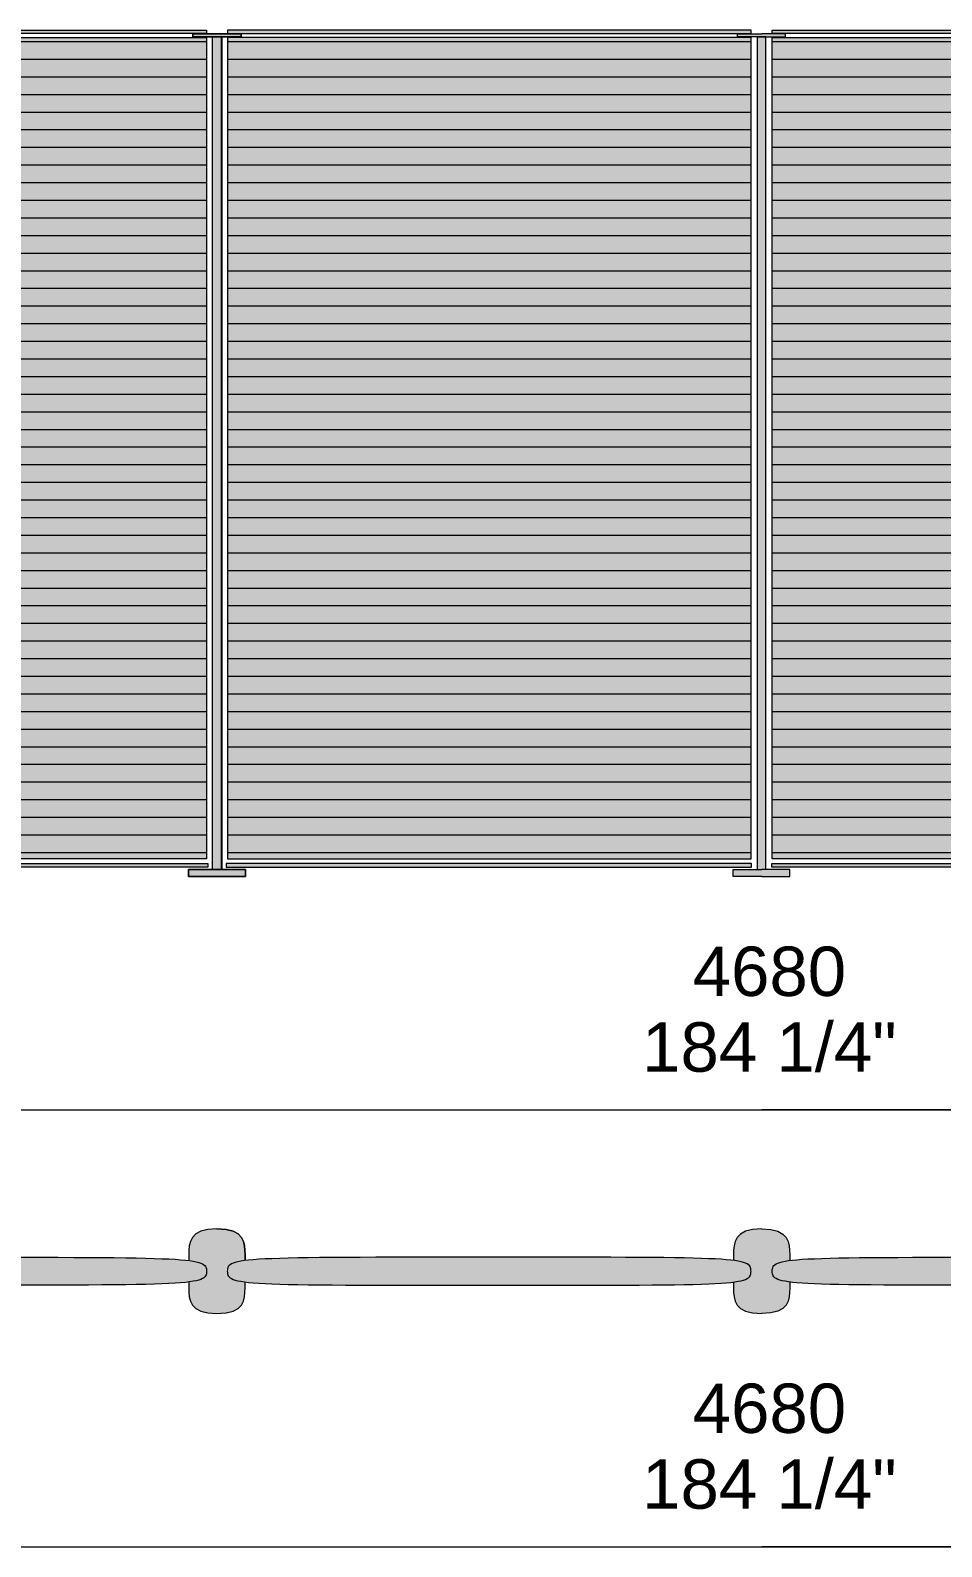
# Model space of a CAD drawing. Header units: millimetres. Extents: x -23380 to 52531, y -5628 to 1041.
# Drawn here: x 41552 to 42844, y -1709 to 441 of the extents above; entities that cross this region are included whole.
import ezdxf

# ---------------------------------------------------------------- set-up
doc = ezdxf.new("R2010")
doc.units = ezdxf.units.MM
for name, color, linetype, lineweight in [('dimensions', 7, 'Continuous', 5), ('drawing', 7, 'Continuous', 5), ('hatch', 9, 'Continuous', 5), ('ropes', 7, 'Continuous', 0)]:
    doc.layers.add(name, color=color, linetype=linetype, lineweight=lineweight)
doc.styles.add('Poliform mm', font='arial.ttf')
doc.styles.add('Poliform pollici', font='arial.ttf')
pattern_1 = [(0, (-7715.524, 0), (0, 25), [])]

msp = doc.modelspace()

# ---------------------------------------------------------------- hatches: boundary and pattern name
at = {"layer": 'hatch'}
for points in [[(41802, 436.6), (41059.8, 436.6), (41059.8, 440.9), (41802, 440.9)], [(41802, -734.1), (41059.8, -734.1), (41059.8, 430.7), (41802, 430.7)], [(41782.7, 431.6), (41782.7, 435.7), (41851.4, 435.7), (41851.4, 431.6)], [(41810.4, 431.6), (41810.8, 431.6), (41810.8, -749.1), (41810.4, -749.1)], [(41823.3, -749.1), (41810.8, -749.1), (41810.8, 431.6), (41823.3, 431.6)], [(41823.3, 431.6), (41823.7, 431.6), (41823.7, -749.1), (41823.3, -749.1)], [(41832.1, 436.6), (41832.1, 440.9), (42574.3, 440.9), (42574.3, 436.6)], [(41832.1, -734.1), (41832.1, 430.7), (42574.3, 430.7), (42574.3, -734.1)], [(42595.2, 431.6), (42589.3, 431.6), (42583.3, 431.6), (42555.2, 431.6), (42555.2, 435.7), (42589.3, 435.7), (42623.3, 435.7), (42623.3, 431.6)], [(42595.2, -749.1), (42589.3, -749.1), (42583.3, -749.1), (42583.3, 431.6), (42589.3, 431.6), (42595.2, 431.6)], [(43346.4, 436.6), (42604.2, 436.6), (42604.2, 440.9), (43346.4, 440.9)], [(43346.4, -734.1), (42604.2, -734.1), (42604.2, 430.7), (43346.4, 430.7)], [(41803.9, -745.8), (41059.1, -745.8), (41059.1, -740.7), (41803.9, -740.7)], [(41776.8, -749.1), (41776.8, -759.1), (41776.6, -759.1), (41776.6, -749.1)], [(41857.3, -759.1), (41776.8, -759.1), (41776.8, -749.1), (41857.3, -749.1)], [(41830.2, -745.8), (41830.2, -740.7), (42575, -740.7), (42575, -745.8)], [(41857.3, -749.1), (41857.5, -749.1), (41857.5, -759.1), (41857.3, -759.1)], [(42589.3, -749.1), (42629.4, -749.1), (42629.4, -759.1), (42589.3, -759.1), (42549.1, -759.1), (42549.1, -749.1)], [(43348.3, -745.8), (42603.5, -745.8), (42603.5, -740.7), (43348.3, -740.7)], [(41802.3, -1318.9), (41802.3, -1318.2), (41802.2, -1317.5), (41802.2, -1316.8), (41802.2, -1316.5), (41802.1, -1316.2), (41802.1, -1315.8), (41802, -1315.5), (41802, -1315.2), (41801.9, -1314.9), (41801.8, -1314.6), (41801.8, -1314.3), (41801.7, -1314), (41801.6, -1313.7), (41801.5, -1313.6), (41801.5, -1313.4), (41801.4, -1313.3), (41801.3, -1313.1), (41801.3, -1313), (41801.2, -1312.8), (41801.1, -1312.7), (41801.1, -1312.6), (41801, -1312.4), (41800.9, -1312.3), (41800.8, -1312.2), (41800.7, -1312), (41800.7, -1311.9), (41800.6, -1311.8), (41800.5, -1311.6), (41800.4, -1311.5), (41800.3, -1311.4), (41800.2, -1311.2), (41800.1, -1311.1), (41799.9, -1311), (41799.8, -1310.9), (41799.7, -1310.7), (41799.6, -1310.6), (41799.5, -1310.5), (41799.3, -1310.4), (41799.2, -1310.2), (41799.1, -1310.1), (41798.9, -1310), (41798.6, -1309.8), (41798.3, -1309.5), (41798, -1309.3), (41797.6, -1309.1), (41797.3, -1308.8), (41796.9, -1308.6), (41796.5, -1308.4), (41796.1, -1308.2), (41795.6, -1308), (41795.2, -1307.8), (41794.7, -1307.6), (41794.2, -1307.4), (41793.7, -1307.2), (41793.2, -1307), (41792, -1306.6), (41790.8, -1306.2), (41789.4, -1305.9), (41788, -1305.5), (41786.5, -1305.2), (41784.8, -1304.9), (41781.3, -1304.3), (41777.2, -1303.7), (41777.2, -1295.6), (41777.2, -1292.4), (41777.3, -1289.2), (41777.4, -1287.6), (41777.5, -1285.9), (41777.6, -1284.3), (41777.8, -1282.7), (41777.9, -1282), (41778.1, -1281.2), (41778.2, -1280.4), (41778.4, -1279.6), (41778.6, -1278.8), (41778.8, -1278.1), (41779, -1277.3), (41779.3, -1276.6), (41779.6, -1275.8), (41779.9, -1275.1), (41780.2, -1274.4), (41780.5, -1273.6), (41780.7, -1273.3), (41780.9, -1272.9), (41781.1, -1272.6), (41781.3, -1272.2), (41781.5, -1271.9), (41781.7, -1271.6), (41781.9, -1271.2), (41782.2, -1270.9), (41782.4, -1270.6), (41782.7, -1270.2), (41782.9, -1269.9), (41783.2, -1269.6), (41783.4, -1269.3), (41783.7, -1269), (41784, -1268.6), (41784.3, -1268.3), (41784.6, -1268), (41784.9, -1267.7), (41785.2, -1267.4), (41785.5, -1267.1), (41785.9, -1266.9), (41786.2, -1266.6), (41786.6, -1266.3), (41786.9, -1266), (41787.3, -1265.7), (41787.7, -1265.5), (41788, -1265.2), (41788.4, -1264.9), (41788.9, -1264.7), (41789.3, -1264.4), (41789.7, -1264.2), (41790.1, -1264), (41790.6, -1263.7), (41791, -1263.5), (41792, -1263), (41793, -1262.6), (41794, -1262.2), (41795.1, -1261.8), (41796.2, -1261.4), (41797.3, -1261.1), (41798.5, -1260.8), (41799.8, -1260.5), (41801.1, -1260.2), (41802.5, -1259.9), (41803.9, -1259.7), (41805.3, -1259.5), (41806.8, -1259.3), (41808.4, -1259.2), (41810, -1259), (41811.6, -1258.9), (41813.4, -1258.9), (41817, -1258.8), (41820.4, -1258.9), (41823.6, -1259), (41825.1, -1259.1), (41826.6, -1259.3), (41828, -1259.4), (41829.4, -1259.6), (41830.7, -1259.8), (41831.9, -1260), (41833.1, -1260.2), (41834.2, -1260.5), (41835.3, -1260.7), (41836.4, -1261), (41837.4, -1261.3), (41838.4, -1261.6), (41839.4, -1262), (41840.3, -1262.3), (41841.2, -1262.7), (41842.1, -1263.1), (41842.9, -1263.5), (41843.7, -1263.9), (41844.5, -1264.3), (41845.2, -1264.8), (41845.9, -1265.2), (41846.6, -1265.7), (41847.3, -1266.2), (41847.9, -1266.7), (41848.5, -1267.2), (41849, -1267.7), (41849.6, -1268.2), (41850.1, -1268.8), (41850.6, -1269.3), (41851, -1269.9), (41851.5, -1270.5), (41851.9, -1271), (41852.3, -1271.6), (41852.7, -1272.2), (41853, -1272.9), (41853.3, -1273.5), (41853.7, -1274.1), (41853.9, -1274.7), (41854.2, -1275.4), (41854.5, -1276), (41854.7, -1276.7), (41854.9, -1277.4), (41855.1, -1278), (41855.3, -1278.7), (41855.5, -1279.4), (41855.7, -1280.1), (41855.8, -1280.7), (41855.9, -1281.4), (41856.2, -1282.8), (41856.3, -1284.2), (41856.5, -1285.7), (41856.6, -1287.1), (41856.7, -1288.5), (41856.7, -1289.9), (41856.8, -1303.7), (41852.7, -1304.3), (41849.1, -1304.9), (41847.5, -1305.2), (41846, -1305.5), (41844.5, -1305.9), (41843.2, -1306.2), (41842, -1306.6), (41840.8, -1307), (41840.3, -1307.2), (41839.8, -1307.4), (41839.3, -1307.6), (41838.8, -1307.8), (41838.3, -1308), (41837.9, -1308.2), (41837.5, -1308.4), (41837.1, -1308.6), (41836.7, -1308.8), (41836.3, -1309.1), (41836, -1309.3), (41835.7, -1309.5), (41835.3, -1309.8), (41835, -1310), (41834.9, -1310.1), (41834.8, -1310.2), (41834.6, -1310.4), (41834.5, -1310.5), (41834.4, -1310.6), (41834.3, -1310.7), (41834.1, -1310.9), (41834, -1311), (41833.9, -1311.1), (41833.8, -1311.2), (41833.7, -1311.4), (41833.6, -1311.5), (41833.5, -1311.6), (41833.4, -1311.8), (41833.3, -1311.9), (41833.2, -1312), (41833.1, -1312.2), (41833.1, -1312.3), (41833, -1312.4), (41832.9, -1312.6), (41832.8, -1312.7), (41832.8, -1312.8), (41832.7, -1313), (41832.6, -1313.1), (41832.6, -1313.3), (41832.5, -1313.4), (41832.5, -1313.6), (41832.4, -1313.7), (41832.3, -1314), (41832.2, -1314.3), (41832.1, -1314.6), (41832.1, -1314.9), (41832, -1315.2), (41831.9, -1315.5), (41831.9, -1315.8), (41831.8, -1316.2), (41831.8, -1316.5), (41831.8, -1316.8), (41831.7, -1317.5), (41831.7, -1318.2), (41831.7, -1318.9), (41831.7, -1319.6), (41831.7, -1320.2), (41831.8, -1320.9), (41831.8, -1321.2), (41831.8, -1321.6), (41831.9, -1321.9), (41831.9, -1322.2), (41832, -1322.5), (41832.1, -1322.8), (41832.1, -1323.1), (41832.2, -1323.4), (41832.3, -1323.7), (41832.4, -1324), (41832.5, -1324.2), (41832.5, -1324.3), (41832.6, -1324.4), (41832.6, -1324.6), (41832.7, -1324.7), (41832.8, -1324.9), (41832.8, -1325), (41832.9, -1325.1), (41833, -1325.3), (41833.1, -1325.4), (41833.1, -1325.5), (41833.2, -1325.7), (41833.3, -1325.8), (41833.4, -1326), (41833.5, -1326.1), (41833.6, -1326.2), (41833.7, -1326.3), (41833.8, -1326.5), (41833.9, -1326.6), (41834, -1326.7), (41834.1, -1326.9), (41834.3, -1327), (41834.4, -1327.1), (41834.5, -1327.2), (41834.6, -1327.3), (41834.8, -1327.5), (41834.9, -1327.6), (41835, -1327.7), (41835.3, -1328), (41835.6, -1328.2), (41836, -1328.4), (41836.3, -1328.6), (41836.7, -1328.9), (41837.1, -1329.1), (41837.5, -1329.3), (41837.9, -1329.5), (41838.3, -1329.7), (41838.8, -1329.9), (41839.3, -1330.1), (41839.8, -1330.3), (41840.3, -1330.5), (41840.8, -1330.7), (41842, -1331.1), (41843.2, -1331.5), (41844.5, -1331.8), (41846, -1332.2), (41847.5, -1332.5), (41849.1, -1332.8), (41852.7, -1333.5), (41856.8, -1334), (41856.8, -1342.5), (41856.8, -1345.7), (41856.7, -1348.9), (41856.6, -1350.5), (41856.5, -1352), (41856.3, -1353.6), (41856.2, -1354.4), (41856.1, -1355.2), (41856, -1356), (41855.9, -1356.8), (41855.7, -1357.5), (41855.5, -1358.3), (41855.4, -1359.1), (41855.1, -1359.8), (41854.9, -1360.6), (41854.7, -1361.3), (41854.4, -1362), (41854.1, -1362.8), (41853.8, -1363.5), (41853.4, -1364.2), (41853.2, -1364.5), (41853.1, -1364.9), (41852.9, -1365.2), (41852.7, -1365.6), (41852.5, -1365.9), (41852.2, -1366.2), (41852, -1366.6), (41851.8, -1366.9), (41851.6, -1367.2), (41851.3, -1367.5), (41851.1, -1367.9), (41850.8, -1368.2), (41850.5, -1368.5), (41850.3, -1368.8), (41850, -1369.1), (41849.7, -1369.4), (41849.4, -1369.7), (41849.1, -1370), (41848.8, -1370.3), (41848.4, -1370.6), (41848.1, -1370.9), (41847.8, -1371.2), (41847.4, -1371.4), (41847, -1371.7), (41846.7, -1372), (41846.3, -1372.2), (41845.9, -1372.5), (41845.5, -1372.8), (41845.1, -1373), (41844.7, -1373.3), (41844.3, -1373.5), (41843.8, -1373.7), (41842.9, -1374.2), (41842, -1374.6), (41841, -1375.1), (41840, -1375.5), (41838.9, -1375.9), (41837.8, -1376.2), (41836.6, -1376.6), (41835.4, -1376.9), (41834.2, -1377.2), (41832.9, -1377.5), (41831.5, -1377.7), (41830.1, -1377.9), (41828.7, -1378.1), (41827.2, -1378.3), (41825.6, -1378.5), (41824, -1378.6), (41822.3, -1378.7), (41820.6, -1378.7), (41817, -1378.8), (41813.4, -1378.7), (41811.6, -1378.7), (41810, -1378.6), (41808.4, -1378.5), (41806.8, -1378.3), (41805.3, -1378.1), (41803.9, -1377.9), (41802.4, -1377.7), (41801.1, -1377.5), (41799.8, -1377.2), (41798.5, -1376.9), (41797.3, -1376.6), (41796.2, -1376.2), (41795.1, -1375.9), (41794, -1375.5), (41793, -1375.1), (41792, -1374.6), (41791, -1374.2), (41790.1, -1373.7), (41789.7, -1373.5), (41789.3, -1373.3), (41788.9, -1373), (41788.4, -1372.8), (41788, -1372.5), (41787.7, -1372.2), (41787.3, -1372), (41786.9, -1371.7), (41786.6, -1371.4), (41786.2, -1371.2), (41785.9, -1370.9), (41785.5, -1370.6), (41785.2, -1370.3), (41784.9, -1370), (41784.6, -1369.7), (41784.3, -1369.4), (41784, -1369.1), (41783.7, -1368.8), (41783.4, -1368.5), (41783.2, -1368.2), (41782.9, -1367.9), (41782.7, -1367.5), (41782.4, -1367.2), (41782.2, -1366.9), (41781.9, -1366.6), (41781.7, -1366.2), (41781.5, -1365.9), (41781.3, -1365.6), (41781.1, -1365.2), (41780.9, -1364.9), (41780.7, -1364.5), (41780.5, -1364.2), (41780.2, -1363.5), (41779.9, -1362.8), (41779.6, -1362), (41779.3, -1361.3), (41779, -1360.6), (41778.8, -1359.8), (41778.6, -1359.1), (41778.4, -1358.3), (41778.2, -1357.5), (41778.1, -1356.8), (41777.9, -1356), (41777.8, -1355.2), (41777.7, -1354.4), (41777.6, -1353.6), (41777.5, -1352), (41777.4, -1350.5), (41777.3, -1348.9), (41777.2, -1345.7), (41777.2, -1334), (41781.3, -1333.5), (41784.8, -1332.8), (41786.5, -1332.5), (41788, -1332.2), (41789.4, -1331.8), (41790.8, -1331.5), (41792, -1331.1), (41793.2, -1330.7), (41793.7, -1330.5), (41794.2, -1330.3), (41794.7, -1330.1), (41795.2, -1329.9), (41795.6, -1329.7), (41796.1, -1329.5), (41796.5, -1329.3), (41796.9, -1329.1), (41797.3, -1328.9), (41797.6, -1328.6), (41798, -1328.4), (41798.3, -1328.2), (41798.6, -1327.9), (41798.9, -1327.7), (41799.1, -1327.6), (41799.2, -1327.5), (41799.3, -1327.3), (41799.5, -1327.2), (41799.6, -1327.1), (41799.7, -1327), (41799.8, -1326.9), (41799.9, -1326.7), (41800.1, -1326.6), (41800.2, -1326.5), (41800.3, -1326.3), (41800.4, -1326.2), (41800.5, -1326.1), (41800.6, -1325.9), (41800.7, -1325.8), (41800.7, -1325.7), (41800.8, -1325.5), (41800.9, -1325.4), (41801, -1325.3), (41801.1, -1325.1), (41801.1, -1325), (41801.2, -1324.9), (41801.3, -1324.7), (41801.3, -1324.6), (41801.4, -1324.4), (41801.5, -1324.3), (41801.5, -1324.2), (41801.6, -1324), (41801.7, -1323.7), (41801.8, -1323.4), (41801.8, -1323.1), (41801.9, -1322.8), (41802, -1322.5), (41802, -1322.2), (41802.1, -1321.9), (41802.1, -1321.6), (41802.2, -1321.2), (41802.2, -1320.9), (41802.2, -1320.2), (41802.3, -1319.6)], [(41829.4, -1259.6), (41830.7, -1259.8), (41831.9, -1260), (41833.1, -1260.2), (41834.2, -1260.5), (41835.3, -1260.7), (41836.4, -1261), (41837.4, -1261.3), (41838.4, -1261.6), (41839.4, -1262), (41840.3, -1262.3), (41841.2, -1262.7), (41842.1, -1263.1), (41842.9, -1263.5), (41843.7, -1263.9), (41844.5, -1264.3), (41845.2, -1264.8), (41845.9, -1265.2), (41846.6, -1265.7), (41847.3, -1266.2), (41847.9, -1266.7), (41848.5, -1267.2), (41849, -1267.7), (41849.6, -1268.2), (41850.1, -1268.8), (41850.6, -1269.3), (41851, -1269.9), (41851.5, -1270.5), (41851.9, -1271), (41852.3, -1271.6), (41852.7, -1272.2), (41853, -1272.9), (41853.3, -1273.5), (41853.7, -1274.1), (41853.9, -1274.7), (41854.2, -1275.4), (41854.5, -1276), (41854.7, -1276.7), (41854.9, -1277.3), (41855.1, -1278), (41855.3, -1278.7), (41855.5, -1279.4), (41855.7, -1280.1), (41855.8, -1280.7), (41855.9, -1281.4), (41856.2, -1282.8), (41856.3, -1284.2), (41856.5, -1285.7), (41856.6, -1287.1), (41856.7, -1288.5), (41856.7, -1289.9), (41856.8, -1303.7), (41856.8, -1303.7), (41856.8, -1295.6), (41856.7, -1289.9), (41856.7, -1288.5), (41856.6, -1287.1), (41856.5, -1285.7), (41856.3, -1284.2), (41856.2, -1282.8), (41855.9, -1281.4), (41855.8, -1280.7), (41855.7, -1280.1), (41855.5, -1279.4), (41855.3, -1278.7), (41855.1, -1278), (41854.9, -1277.4), (41854.7, -1276.7), (41854.5, -1276), (41854.2, -1275.4), (41853.9, -1274.7), (41853.7, -1274.1), (41853.3, -1273.5), (41853, -1272.9), (41852.7, -1272.2), (41852.3, -1271.6), (41851.9, -1271), (41851.5, -1270.5), (41851, -1269.9), (41850.6, -1269.3), (41850.1, -1268.8), (41849.6, -1268.2), (41849, -1267.7), (41848.5, -1267.2), (41847.9, -1266.7), (41847.3, -1266.2), (41846.6, -1265.7), (41845.9, -1265.2), (41845.2, -1264.8), (41844.5, -1264.3), (41843.7, -1263.9), (41842.9, -1263.5), (41842.1, -1263.1), (41841.2, -1262.7), (41840.3, -1262.3), (41839.4, -1262), (41838.4, -1261.6), (41837.4, -1261.3), (41836.4, -1261), (41835.3, -1260.7), (41834.2, -1260.5), (41833.1, -1260.2), (41831.9, -1260), (41830.7, -1259.8)], [(42629, -1303.6), (42625, -1304.2), (42621.5, -1304.8), (42619.9, -1305.1), (42618.4, -1305.5), (42617, -1305.8), (42615.7, -1306.2), (42614.4, -1306.5), (42613.3, -1306.9), (42612.8, -1307.1), (42612.3, -1307.3), (42611.8, -1307.5), (42611.3, -1307.7), (42610.9, -1307.9), (42610.4, -1308.1), (42610, -1308.4), (42609.6, -1308.6), (42609.2, -1308.8), (42608.9, -1309), (42608.5, -1309.3), (42608.2, -1309.5), (42607.9, -1309.7), (42607.6, -1310), (42607.5, -1310.1), (42607.3, -1310.2), (42607.2, -1310.3), (42607.1, -1310.5), (42607, -1310.6), (42606.8, -1310.7), (42606.7, -1310.8), (42606.6, -1311), (42606.5, -1311.1), (42606.4, -1311.2), (42606.3, -1311.3), (42606.2, -1311.5), (42606.1, -1311.6), (42606, -1311.7), (42605.9, -1311.9), (42605.8, -1312), (42605.7, -1312.1), (42605.6, -1312.3), (42605.6, -1312.4), (42605.5, -1312.6), (42605.4, -1312.7), (42605.3, -1312.8), (42605.3, -1313), (42605.2, -1313.1), (42605.2, -1313.3), (42605.1, -1313.4), (42605, -1313.7), (42604.9, -1314), (42604.8, -1314.3), (42604.7, -1314.6), (42604.6, -1314.9), (42604.6, -1315.2), (42604.5, -1315.5), (42604.5, -1315.9), (42604.4, -1316.2), (42604.4, -1316.5), (42604.4, -1316.8), (42604.3, -1317.5), (42604.3, -1318.2), (42604.3, -1318.9), (42604.3, -1319.6), (42604.3, -1320.3), (42604.4, -1321), (42604.4, -1321.3), (42604.4, -1321.7), (42604.5, -1322), (42604.5, -1322.3), (42604.6, -1322.6), (42604.6, -1322.9), (42604.7, -1323.2), (42604.8, -1323.5), (42604.9, -1323.8), (42605, -1324.1), (42605.1, -1324.4), (42605.2, -1324.6), (42605.2, -1324.7), (42605.3, -1324.9), (42605.3, -1325), (42605.4, -1325.1), (42605.5, -1325.3), (42605.6, -1325.4), (42605.6, -1325.5), (42605.7, -1325.7), (42605.8, -1325.8), (42605.9, -1326), (42606, -1326.1), (42606.1, -1326.2), (42606.2, -1326.4), (42606.3, -1326.5), (42606.4, -1326.6), (42606.5, -1326.7), (42606.6, -1326.9), (42606.7, -1327), (42606.8, -1327.1), (42607, -1327.3), (42607.1, -1327.4), (42607.2, -1327.5), (42607.3, -1327.6), (42607.5, -1327.7), (42607.6, -1327.9), (42607.9, -1328.1), (42608.2, -1328.3), (42608.5, -1328.6), (42608.9, -1328.8), (42609.2, -1329), (42609.6, -1329.3), (42610, -1329.5), (42610.4, -1329.7), (42610.9, -1329.9), (42611.3, -1330.1), (42611.8, -1330.3), (42612.3, -1330.5), (42612.8, -1330.7), (42613.3, -1330.9), (42614.4, -1331.3), (42615.7, -1331.7), (42617, -1332), (42618.4, -1332.4), (42619.9, -1332.7), (42621.5, -1333), (42625, -1333.6), (42629, -1334.2), (42629, -1342.6), (42629, -1345.7), (42629, -1348.9), (42628.9, -1350.5), (42628.8, -1352.1), (42628.6, -1353.7), (42628.5, -1354.5), (42628.4, -1355.3), (42628.3, -1356), (42628.2, -1356.8), (42628, -1357.6), (42627.8, -1358.4), (42627.6, -1359.1), (42627.4, -1359.9), (42627.2, -1360.6), (42626.9, -1361.4), (42626.7, -1362.1), (42626.4, -1362.8), (42626.1, -1363.5), (42625.7, -1364.2), (42625.5, -1364.6), (42625.3, -1364.9), (42625.1, -1365.3), (42624.9, -1365.6), (42624.7, -1366), (42624.5, -1366.3), (42624.3, -1366.6), (42624.1, -1367), (42623.8, -1367.3), (42623.6, -1367.6), (42623.3, -1367.9), (42623.1, -1368.2), (42622.8, -1368.6), (42622.5, -1368.9), (42622.3, -1369.2), (42622, -1369.5), (42621.7, -1369.8), (42621.4, -1370.1), (42621, -1370.4), (42620.7, -1370.7), (42620.4, -1370.9), (42620, -1371.2), (42619.7, -1371.5), (42619.3, -1371.8), (42619, -1372), (42618.6, -1372.3), (42618.2, -1372.6), (42617.8, -1372.8), (42617.4, -1373.1), (42617, -1373.3), (42616.6, -1373.6), (42616.1, -1373.8), (42615.2, -1374.3), (42614.3, -1374.7), (42613.3, -1375.1), (42612.3, -1375.5), (42611.2, -1375.9), (42610.1, -1376.3), (42608.9, -1376.6), (42607.7, -1376.9), (42606.5, -1377.2), (42605.1, -1377.5), (42603.8, -1377.8), (42602.4, -1378), (42600.9, -1378.2), (42599.4, -1378.4), (42597.9, -1378.5), (42596.3, -1378.6), (42594.6, -1378.7), (42592.9, -1378.8), (42589.3, -1378.9), (42585.7, -1378.8), (42583.9, -1378.7), (42582.3, -1378.6), (42580.7, -1378.5), (42579.1, -1378.4), (42577.6, -1378.2), (42576.1, -1378), (42574.7, -1377.8), (42573.4, -1377.5), (42572.1, -1377.2), (42570.8, -1376.9), (42569.6, -1376.6), (42568.5, -1376.3), (42567.3, -1375.9), (42566.3, -1375.5), (42565.2, -1375.1), (42564.3, -1374.7), (42563.3, -1374.3), (42562.4, -1373.8), (42562, -1373.6), (42561.6, -1373.3), (42561.1, -1373.1), (42560.7, -1372.8), (42560.3, -1372.6), (42559.9, -1372.3), (42559.6, -1372), (42559.2, -1371.8), (42558.8, -1371.5), (42558.5, -1371.2), (42558.1, -1370.9), (42557.8, -1370.7), (42557.5, -1370.4), (42557.2, -1370.1), (42556.9, -1369.8), (42556.6, -1369.5), (42556.3, -1369.2), (42556, -1368.9), (42555.7, -1368.6), (42555.5, -1368.2), (42555.2, -1367.9), (42554.9, -1367.6), (42554.7, -1367.3), (42554.5, -1367), (42554.2, -1366.6), (42554, -1366.3), (42553.8, -1366), (42553.6, -1365.6), (42553.4, -1365.3), (42553.2, -1364.9), (42553, -1364.6), (42552.8, -1364.2), (42552.5, -1363.5), (42552.2, -1362.8), (42551.9, -1362.1), (42551.6, -1361.4), (42551.3, -1360.6), (42551.1, -1359.9), (42550.9, -1359.1), (42550.7, -1358.4), (42550.5, -1357.6), (42550.4, -1356.8), (42550.2, -1356), (42550.1, -1355.3), (42550, -1354.5), (42549.9, -1353.7), (42549.8, -1352.1), (42549.6, -1350.5), (42549.6, -1348.9), (42549.5, -1345.7), (42549.5, -1334.2), (42553.5, -1333.6), (42557, -1333), (42558.6, -1332.7), (42560.1, -1332.4), (42561.5, -1332), (42562.9, -1331.7), (42564.1, -1331.3), (42565.2, -1330.9), (42565.7, -1330.7), (42566.3, -1330.5), (42566.7, -1330.3), (42567.2, -1330.1), (42567.7, -1329.9), (42568.1, -1329.7), (42568.5, -1329.5), (42568.9, -1329.3), (42569.3, -1329), (42569.6, -1328.8), (42570, -1328.6), (42570.3, -1328.3), (42570.6, -1328.1), (42570.9, -1327.9), (42571.1, -1327.7), (42571.2, -1327.6), (42571.3, -1327.5), (42571.4, -1327.4), (42571.6, -1327.3), (42571.7, -1327.1), (42571.8, -1327), (42571.9, -1326.9), (42572, -1326.7), (42572.1, -1326.6), (42572.2, -1326.5), (42572.3, -1326.4), (42572.4, -1326.2), (42572.5, -1326.1), (42572.6, -1326), (42572.7, -1325.8), (42572.8, -1325.7), (42572.9, -1325.5), (42573, -1325.4), (42573, -1325.3), (42573.1, -1325.1), (42573.2, -1325), (42573.2, -1324.9), (42573.3, -1324.7), (42573.4, -1324.6), (42573.4, -1324.4), (42573.5, -1324.1), (42573.6, -1323.8), (42573.7, -1323.5), (42573.8, -1323.2), (42573.9, -1322.9), (42574, -1322.6), (42574, -1322.3), (42574.1, -1322), (42574.1, -1321.7), (42574.1, -1321.3), (42574.2, -1321), (42574.2, -1320.3), (42574.2, -1319.6), (42574.2, -1318.9), (42574.2, -1318.2), (42574.2, -1317.5), (42574.2, -1316.8), (42574.1, -1316.5), (42574.1, -1316.2), (42574.1, -1315.9), (42574, -1315.5), (42574, -1315.2), (42573.9, -1314.9), (42573.8, -1314.6), (42573.7, -1314.3), (42573.6, -1314), (42573.5, -1313.7), (42573.4, -1313.4), (42573.4, -1313.3), (42573.3, -1313.1), (42573.2, -1313), (42573.2, -1312.8), (42573.1, -1312.7), (42573, -1312.6), (42573, -1312.4), (42572.9, -1312.3), (42572.8, -1312.1), (42572.7, -1312), (42572.6, -1311.9), (42572.5, -1311.7), (42572.4, -1311.6), (42572.4, -1311.5), (42572.3, -1311.3), (42572.1, -1311.2), (42572, -1311.1), (42571.9, -1311), (42571.8, -1310.8), (42571.7, -1310.7), (42571.6, -1310.6), (42571.5, -1310.5), (42571.3, -1310.3), (42571.2, -1310.2), (42571.1, -1310.1), (42570.9, -1310), (42570.6, -1309.7), (42570.3, -1309.5), (42570, -1309.3), (42569.6, -1309), (42569.3, -1308.8), (42568.9, -1308.6), (42568.5, -1308.4), (42568.1, -1308.1), (42567.7, -1307.9), (42567.2, -1307.7), (42566.7, -1307.5), (42566.3, -1307.3), (42565.7, -1307.1), (42565.2, -1306.9), (42564.1, -1306.5), (42562.9, -1306.2), (42561.5, -1305.8), (42560.1, -1305.5), (42558.6, -1305.1), (42557, -1304.8), (42553.5, -1304.2), (42549.5, -1303.6), (42549.5, -1295.6), (42549.5, -1292.4), (42549.6, -1289.2), (42549.6, -1287.6), (42549.8, -1286), (42549.9, -1284.4), (42550.1, -1282.8), (42550.2, -1282), (42550.4, -1281.2), (42550.5, -1280.4), (42550.7, -1279.7), (42550.9, -1278.9), (42551.1, -1278.1), (42551.3, -1277.4), (42551.6, -1276.6), (42551.9, -1275.9), (42552.2, -1275.1), (42552.5, -1274.4), (42552.8, -1273.7), (42553, -1273.4), (42553.2, -1273), (42553.4, -1272.7), (42553.6, -1272.3), (42553.8, -1272), (42554, -1271.6), (42554.2, -1271.3), (42554.5, -1271), (42554.7, -1270.6), (42554.9, -1270.3), (42555.2, -1270), (42555.5, -1269.7), (42555.7, -1269.3), (42556, -1269), (42556.3, -1268.7), (42556.6, -1268.4), (42556.9, -1268.1), (42557.2, -1267.8), (42557.5, -1267.5), (42557.8, -1267.2), (42558.2, -1266.9), (42558.5, -1266.6), (42558.8, -1266.4), (42559.2, -1266.1), (42559.6, -1265.8), (42560, -1265.5), (42560.3, -1265.3), (42560.7, -1265), (42561.1, -1264.8), (42561.6, -1264.5), (42562, -1264.3), (42562.4, -1264), (42562.9, -1263.8), (42563.3, -1263.5), (42564.3, -1263.1), (42565.2, -1262.7), (42566.3, -1262.3), (42567.3, -1261.9), (42568.5, -1261.5), (42569.6, -1261.1), (42570.8, -1260.8), (42572.1, -1260.5), (42573.4, -1260.2), (42574.7, -1260), (42576.1, -1259.8), (42577.6, -1259.6), (42579.1, -1259.4), (42580.7, -1259.2), (42582.3, -1259.1), (42583.9, -1259), (42585.7, -1258.9), (42589.3, -1258.9), (42592.9, -1258.9), (42594.6, -1259), (42596.3, -1259.1), (42597.9, -1259.2), (42599.4, -1259.4), (42600.9, -1259.6), (42602.4, -1259.8), (42603.8, -1260), (42605.1, -1260.2), (42606.4, -1260.5), (42607.7, -1260.8), (42608.9, -1261.1), (42610.1, -1261.5), (42611.2, -1261.9), (42612.3, -1262.3), (42613.3, -1262.7), (42614.3, -1263.1), (42615.2, -1263.5), (42615.7, -1263.8), (42616.1, -1264), (42616.5, -1264.3), (42617, -1264.5), (42617.4, -1264.8), (42617.8, -1265), (42618.2, -1265.3), (42618.6, -1265.5), (42619, -1265.8), (42619.3, -1266.1), (42619.7, -1266.4), (42620, -1266.6), (42620.4, -1266.9), (42620.7, -1267.2), (42621, -1267.5), (42621.3, -1267.8), (42621.7, -1268.1), (42622, -1268.4), (42622.2, -1268.7), (42622.5, -1269), (42622.8, -1269.3), (42623.1, -1269.7), (42623.3, -1270), (42623.6, -1270.3), (42623.8, -1270.6), (42624.1, -1271), (42624.3, -1271.3), (42624.5, -1271.6), (42624.7, -1272), (42624.9, -1272.3), (42625.1, -1272.7), (42625.3, -1273), (42625.5, -1273.4), (42625.7, -1273.7), (42626, -1274.4), (42626.4, -1275.1), (42626.7, -1275.9), (42626.9, -1276.6), (42627.2, -1277.4), (42627.4, -1278.1), (42627.6, -1278.9), (42627.8, -1279.7), (42628, -1280.4), (42628.1, -1281.2), (42628.3, -1282), (42628.4, -1282.8), (42628.6, -1284.4), (42628.8, -1286), (42628.9, -1287.6), (42629, -1289.2), (42629, -1292.4)], [(41802.3, -1318.9), (41802.3, -1319.6), (41802.2, -1320.2), (41802.2, -1320.9), (41802.2, -1321.2), (41802.1, -1321.6), (41802.1, -1321.9), (41802, -1322.2), (41802, -1322.5), (41801.9, -1322.8), (41801.8, -1323.1), (41801.8, -1323.4), (41801.7, -1323.7), (41801.6, -1324), (41801.5, -1324.2), (41801.5, -1324.3), (41801.4, -1324.4), (41801.3, -1324.6), (41801.3, -1324.7), (41801.2, -1324.9), (41801.1, -1325), (41801.1, -1325.1), (41801, -1325.3), (41800.9, -1325.4), (41800.8, -1325.5), (41800.7, -1325.7), (41800.7, -1325.8), (41800.6, -1325.9), (41800.5, -1326.1), (41800.4, -1326.2), (41800.3, -1326.3), (41800.2, -1326.5), (41800.1, -1326.6), (41799.9, -1326.7), (41799.8, -1326.9), (41799.7, -1327), (41799.6, -1327.1), (41799.5, -1327.2), (41799.3, -1327.3), (41799.2, -1327.5), (41799.1, -1327.6), (41798.9, -1327.7), (41798.6, -1327.9), (41798.3, -1328.2), (41798, -1328.4), (41797.6, -1328.6), (41797.3, -1328.9), (41796.9, -1329.1), (41796.5, -1329.3), (41796.1, -1329.5), (41795.6, -1329.7), (41795.2, -1329.9), (41794.7, -1330.1), (41794.2, -1330.3), (41793.7, -1330.5), (41793.2, -1330.7), (41792, -1331.1), (41790.8, -1331.5), (41789.4, -1331.8), (41788, -1332.2), (41786.5, -1332.5), (41784.8, -1332.8), (41781.3, -1333.5), (41777.2, -1334), (41769.5, -1334.9), (41760.5, -1335.6), (41737.7, -1336.8), (41670, -1338.2), (41186.2, -1338.2), (41122.2, -1336.8), (41100.5, -1335.7), (41091.8, -1334.9), (41084.5, -1334.1), (41080.5, -1333.6), (41076.9, -1333), (41075.3, -1332.6), (41073.8, -1332.3), (41072.4, -1332), (41071.1, -1331.6), (41069.9, -1331.2), (41068.8, -1330.9), (41068.2, -1330.7), (41067.7, -1330.5), (41067.2, -1330.3), (41066.7, -1330), (41066.3, -1329.8), (41065.9, -1329.6), (41065.4, -1329.4), (41065.1, -1329.2), (41064.7, -1329), (41064.3, -1328.7), (41064, -1328.5), (41063.7, -1328.3), (41063.3, -1328), (41063.1, -1327.8), (41062.9, -1327.7), (41062.8, -1327.6), (41062.6, -1327.4), (41062.5, -1327.3), (41062.4, -1327.2), (41062.3, -1327.1), (41062.2, -1326.9), (41062, -1326.8), (41061.9, -1326.7), (41061.8, -1326.6), (41061.7, -1326.4), (41061.6, -1326.3), (41061.5, -1326.2), (41061.4, -1326), (41061.3, -1325.9), (41061.2, -1325.8), (41061.2, -1325.6), (41061.1, -1325.5), (41061, -1325.4), (41060.9, -1325.2), (41060.9, -1325.1), (41060.8, -1324.9), (41060.7, -1324.8), (41060.7, -1324.6), (41060.6, -1324.5), (41060.5, -1324.4), (41060.4, -1324.1), (41060.3, -1323.8), (41060.2, -1323.5), (41060.1, -1323.2), (41060.1, -1322.9), (41060, -1322.6), (41060, -1322.2), (41059.9, -1321.9), (41059.9, -1321.6), (41059.8, -1321.3), (41059.8, -1320.9), (41059.7, -1320.3), (41059.7, -1319.6), (41059.7, -1318.9), (41059.7, -1318.1), (41059.7, -1317.5), (41059.8, -1316.8), (41059.8, -1316.4), (41059.9, -1316.1), (41059.9, -1315.8), (41060, -1315.5), (41060, -1315.2), (41060.1, -1314.8), (41060.1, -1314.5), (41060.2, -1314.2), (41060.3, -1313.9), (41060.4, -1313.6), (41060.5, -1313.3), (41060.6, -1313.2), (41060.7, -1313.1), (41060.7, -1312.9), (41060.8, -1312.8), (41060.9, -1312.6), (41060.9, -1312.5), (41061, -1312.4), (41061.1, -1312.2), (41061.2, -1312.1), (41061.2, -1311.9), (41061.3, -1311.8), (41061.4, -1311.7), (41061.5, -1311.5), (41061.6, -1311.4), (41061.7, -1311.3), (41061.8, -1311.2), (41061.9, -1311), (41062, -1310.9), (41062.2, -1310.8), (41062.3, -1310.6), (41062.4, -1310.5), (41062.5, -1310.4), (41062.6, -1310.3), (41062.8, -1310.1), (41062.9, -1310), (41063.1, -1309.9), (41063.3, -1309.7), (41063.7, -1309.4), (41064, -1309.2), (41064.3, -1309), (41064.7, -1308.7), (41065.1, -1308.5), (41065.4, -1308.3), (41065.9, -1308.1), (41066.3, -1307.9), (41066.7, -1307.7), (41067.2, -1307.5), (41067.7, -1307.3), (41068.2, -1307.1), (41068.8, -1306.9), (41069.9, -1306.5), (41071.1, -1306.1), (41072.4, -1305.8), (41073.8, -1305.4), (41075.3, -1305.1), (41076.9, -1304.8), (41080.5, -1304.1), (41084.5, -1303.6), (41091.8, -1302.8), (41100.5, -1302.1), (41122.2, -1300.9), (41186.2, -1299.5), (41670, -1299.5), (41737.7, -1301), (41760.5, -1302.1), (41769.5, -1302.9), (41777.2, -1303.7), (41781.3, -1304.3), (41784.8, -1304.9), (41786.5, -1305.2), (41788, -1305.5), (41789.4, -1305.9), (41790.8, -1306.2), (41792, -1306.6), (41793.2, -1307), (41793.7, -1307.2), (41794.2, -1307.4), (41794.7, -1307.6), (41795.2, -1307.8), (41795.6, -1308), (41796.1, -1308.2), (41796.5, -1308.4), (41796.9, -1308.6), (41797.3, -1308.8), (41797.6, -1309.1), (41798, -1309.3), (41798.3, -1309.5), (41798.6, -1309.8), (41798.9, -1310), (41799.1, -1310.1), (41799.2, -1310.2), (41799.3, -1310.4), (41799.5, -1310.5), (41799.6, -1310.6), (41799.7, -1310.7), (41799.8, -1310.9), (41799.9, -1311), (41800.1, -1311.1), (41800.2, -1311.2), (41800.3, -1311.4), (41800.4, -1311.5), (41800.5, -1311.6), (41800.6, -1311.8), (41800.7, -1311.9), (41800.7, -1312), (41800.8, -1312.2), (41800.9, -1312.3), (41801, -1312.4), (41801.1, -1312.6), (41801.1, -1312.7), (41801.2, -1312.8), (41801.3, -1313), (41801.3, -1313.1), (41801.4, -1313.3), (41801.5, -1313.4), (41801.5, -1313.6), (41801.6, -1313.7), (41801.7, -1314), (41801.8, -1314.3), (41801.8, -1314.6), (41801.9, -1314.9), (41802, -1315.2), (41802, -1315.5), (41802.1, -1315.8), (41802.1, -1316.2), (41802.2, -1316.5), (41802.2, -1316.8), (41802.2, -1317.5), (41802.3, -1318.2)], [(41831.7, -1318.9), (41831.7, -1318.2), (41831.7, -1317.5), (41831.8, -1316.8), (41831.8, -1316.5), (41831.8, -1316.2), (41831.9, -1315.8), (41831.9, -1315.5), (41832, -1315.2), (41832.1, -1314.9), (41832.1, -1314.6), (41832.2, -1314.3), (41832.3, -1314), (41832.4, -1313.7), (41832.5, -1313.6), (41832.5, -1313.4), (41832.6, -1313.3), (41832.6, -1313.1), (41832.7, -1313), (41832.8, -1312.8), (41832.8, -1312.7), (41832.9, -1312.6), (41833, -1312.4), (41833.1, -1312.3), (41833.1, -1312.2), (41833.2, -1312), (41833.3, -1311.9), (41833.4, -1311.8), (41833.5, -1311.6), (41833.6, -1311.5), (41833.7, -1311.4), (41833.8, -1311.2), (41833.9, -1311.1), (41834, -1311), (41834.1, -1310.9), (41834.3, -1310.7), (41834.4, -1310.6), (41834.5, -1310.5), (41834.6, -1310.4), (41834.8, -1310.2), (41834.9, -1310.1), (41835, -1310), (41835.3, -1309.8), (41835.7, -1309.5), (41836, -1309.3), (41836.3, -1309.1), (41836.7, -1308.8), (41837.1, -1308.6), (41837.5, -1308.4), (41837.9, -1308.2), (41838.3, -1308), (41838.8, -1307.8), (41839.3, -1307.6), (41839.8, -1307.4), (41840.3, -1307.2), (41840.8, -1307), (41842, -1306.6), (41843.2, -1306.2), (41844.5, -1305.9), (41846, -1305.5), (41847.5, -1305.2), (41849.1, -1304.9), (41852.7, -1304.3), (41856.8, -1303.7), (41864.4, -1302.9), (41873.5, -1302.1), (41896.3, -1301), (41964, -1299.6), (42447.8, -1299.6), (42511.7, -1301), (42533.5, -1302.1), (42542.1, -1302.8), (42549.5, -1303.6), (42553.5, -1304.2), (42557, -1304.8), (42558.6, -1305.1), (42560.1, -1305.5), (42561.5, -1305.8), (42562.9, -1306.2), (42564.1, -1306.5), (42565.2, -1306.9), (42565.7, -1307.1), (42566.3, -1307.3), (42566.7, -1307.5), (42567.2, -1307.7), (42567.7, -1307.9), (42568.1, -1308.1), (42568.5, -1308.4), (42568.9, -1308.6), (42569.3, -1308.8), (42569.6, -1309), (42570, -1309.3), (42570.3, -1309.5), (42570.6, -1309.7), (42570.9, -1310), (42571.1, -1310.1), (42571.2, -1310.2), (42571.3, -1310.3), (42571.5, -1310.5), (42571.6, -1310.6), (42571.7, -1310.7), (42571.8, -1310.8), (42571.9, -1311), (42572, -1311.1), (42572.1, -1311.2), (42572.3, -1311.3), (42572.4, -1311.5), (42572.4, -1311.6), (42572.5, -1311.7), (42572.6, -1311.9), (42572.7, -1312), (42572.8, -1312.1), (42572.9, -1312.3), (42573, -1312.4), (42573, -1312.6), (42573.1, -1312.7), (42573.2, -1312.8), (42573.2, -1313), (42573.3, -1313.1), (42573.4, -1313.3), (42573.4, -1313.4), (42573.5, -1313.7), (42573.6, -1314), (42573.7, -1314.3), (42573.8, -1314.6), (42573.9, -1314.9), (42574, -1315.2), (42574, -1315.5), (42574.1, -1315.9), (42574.1, -1316.2), (42574.1, -1316.5), (42574.2, -1316.8), (42574.2, -1317.5), (42574.2, -1318.2), (42574.2, -1318.9), (42574.2, -1319.6), (42574.2, -1320.3), (42574.2, -1321), (42574.1, -1321.3), (42574.1, -1321.7), (42574.1, -1322), (42574, -1322.3), (42574, -1322.6), (42573.9, -1322.9), (42573.8, -1323.2), (42573.7, -1323.5), (42573.6, -1323.8), (42573.5, -1324.1), (42573.4, -1324.4), (42573.4, -1324.6), (42573.3, -1324.7), (42573.2, -1324.9), (42573.2, -1325), (42573.1, -1325.1), (42573, -1325.3), (42573, -1325.4), (42572.9, -1325.5), (42572.8, -1325.7), (42572.7, -1325.8), (42572.6, -1326), (42572.5, -1326.1), (42572.4, -1326.2), (42572.3, -1326.4), (42572.2, -1326.5), (42572.1, -1326.6), (42572, -1326.7), (42571.9, -1326.9), (42571.8, -1327), (42571.7, -1327.1), (42571.6, -1327.3), (42571.4, -1327.4), (42571.3, -1327.5), (42571.2, -1327.6), (42571.1, -1327.7), (42570.9, -1327.9), (42570.6, -1328.1), (42570.3, -1328.3), (42570, -1328.6), (42569.6, -1328.8), (42569.3, -1329), (42568.9, -1329.3), (42568.5, -1329.5), (42568.1, -1329.7), (42567.7, -1329.9), (42567.2, -1330.1), (42566.7, -1330.3), (42566.3, -1330.5), (42565.7, -1330.7), (42565.2, -1330.9), (42564.1, -1331.3), (42562.9, -1331.7), (42561.5, -1332), (42560.1, -1332.4), (42558.6, -1332.7), (42557, -1333), (42553.5, -1333.6), (42549.5, -1334.2), (42542.1, -1335), (42533.5, -1335.7), (42511.7, -1336.9), (42447.8, -1338.2), (41964, -1338.2), (41896.3, -1336.8), (41873.5, -1335.6), (41864.4, -1334.9), (41856.8, -1334), (41852.7, -1333.5), (41849.1, -1332.8), (41847.5, -1332.5), (41846, -1332.2), (41844.5, -1331.8), (41843.2, -1331.5), (41842, -1331.1), (41840.8, -1330.7), (41840.3, -1330.5), (41839.8, -1330.3), (41839.3, -1330.1), (41838.8, -1329.9), (41838.3, -1329.7), (41837.9, -1329.5), (41837.5, -1329.3), (41837.1, -1329.1), (41836.7, -1328.9), (41836.3, -1328.6), (41836, -1328.4), (41835.6, -1328.2), (41835.3, -1328), (41835, -1327.7), (41834.9, -1327.6), (41834.8, -1327.5), (41834.6, -1327.3), (41834.5, -1327.2), (41834.4, -1327.1), (41834.3, -1327), (41834.1, -1326.9), (41834, -1326.7), (41833.9, -1326.6), (41833.8, -1326.5), (41833.7, -1326.3), (41833.6, -1326.2), (41833.5, -1326.1), (41833.4, -1326), (41833.3, -1325.8), (41833.2, -1325.7), (41833.1, -1325.5), (41833.1, -1325.4), (41833, -1325.3), (41832.9, -1325.1), (41832.8, -1325), (41832.8, -1324.9), (41832.7, -1324.7), (41832.6, -1324.6), (41832.6, -1324.4), (41832.5, -1324.3), (41832.5, -1324.2), (41832.4, -1324), (41832.3, -1323.7), (41832.2, -1323.4), (41832.1, -1323.1), (41832.1, -1322.8), (41832, -1322.5), (41831.9, -1322.2), (41831.9, -1321.9), (41831.8, -1321.6), (41831.8, -1321.2), (41831.8, -1320.9), (41831.7, -1320.2), (41831.7, -1319.6)], [(43346.8, -1318.9), (43346.8, -1319.6), (43346.8, -1320.2), (43346.8, -1320.9), (43346.7, -1321.2), (43346.7, -1321.6), (43346.6, -1321.9), (43346.6, -1322.2), (43346.5, -1322.5), (43346.5, -1322.8), (43346.4, -1323.1), (43346.3, -1323.4), (43346.2, -1323.7), (43346.1, -1324), (43346.1, -1324.2), (43346, -1324.3), (43346, -1324.4), (43345.9, -1324.6), (43345.8, -1324.7), (43345.8, -1324.9), (43345.7, -1325), (43345.6, -1325.1), (43345.5, -1325.3), (43345.5, -1325.4), (43345.4, -1325.5), (43345.3, -1325.7), (43345.2, -1325.8), (43345.1, -1326), (43345, -1326.1), (43344.9, -1326.2), (43344.8, -1326.3), (43344.7, -1326.5), (43344.6, -1326.6), (43344.5, -1326.7), (43344.4, -1326.9), (43344.3, -1327), (43344.2, -1327.1), (43344, -1327.2), (43343.9, -1327.3), (43343.8, -1327.5), (43343.6, -1327.6), (43343.5, -1327.7), (43343.2, -1328), (43342.9, -1328.2), (43342.6, -1328.4), (43342.2, -1328.6), (43341.8, -1328.9), (43341.5, -1329.1), (43341.1, -1329.3), (43340.6, -1329.5), (43340.2, -1329.7), (43339.8, -1329.9), (43339.3, -1330.1), (43338.8, -1330.3), (43338.3, -1330.5), (43337.7, -1330.7), (43336.6, -1331.1), (43335.3, -1331.5), (43334, -1331.8), (43332.6, -1332.2), (43331, -1332.5), (43329.4, -1332.8), (43325.8, -1333.5), (43321.8, -1334), (43314.1, -1334.9), (43305, -1335.6), (43282.2, -1336.8), (43214.6, -1338.2), (42730.7, -1338.2), (42666.8, -1336.9), (42645.1, -1335.7), (42636.4, -1335), (42629, -1334.2), (42625, -1333.6), (42621.5, -1333), (42619.9, -1332.7), (42618.4, -1332.4), (42617, -1332), (42615.7, -1331.7), (42614.4, -1331.3), (42613.3, -1330.9), (42612.8, -1330.7), (42612.3, -1330.5), (42611.8, -1330.3), (42611.3, -1330.1), (42610.9, -1329.9), (42610.4, -1329.7), (42610, -1329.5), (42609.6, -1329.3), (42609.2, -1329), (42608.9, -1328.8), (42608.5, -1328.6), (42608.2, -1328.3), (42607.9, -1328.1), (42607.6, -1327.9), (42607.5, -1327.7), (42607.3, -1327.6), (42607.2, -1327.5), (42607.1, -1327.4), (42607, -1327.3), (42606.8, -1327.1), (42606.7, -1327), (42606.6, -1326.9), (42606.5, -1326.7), (42606.4, -1326.6), (42606.3, -1326.5), (42606.2, -1326.4), (42606.1, -1326.2), (42606, -1326.1), (42605.9, -1326), (42605.8, -1325.8), (42605.7, -1325.7), (42605.6, -1325.5), (42605.6, -1325.4), (42605.5, -1325.3), (42605.4, -1325.1), (42605.3, -1325), (42605.3, -1324.9), (42605.2, -1324.7), (42605.2, -1324.6), (42605.1, -1324.4), (42605, -1324.1), (42604.9, -1323.8), (42604.8, -1323.5), (42604.7, -1323.2), (42604.6, -1322.9), (42604.6, -1322.6), (42604.5, -1322.3), (42604.5, -1322), (42604.4, -1321.7), (42604.4, -1321.3), (42604.4, -1321), (42604.3, -1320.3), (42604.3, -1319.6), (42604.3, -1318.9), (42604.3, -1318.2), (42604.3, -1317.5), (42604.4, -1316.8), (42604.4, -1316.5), (42604.4, -1316.2), (42604.5, -1315.9), (42604.5, -1315.5), (42604.6, -1315.2), (42604.6, -1314.9), (42604.7, -1314.6), (42604.8, -1314.3), (42604.9, -1314), (42605, -1313.7), (42605.1, -1313.4), (42605.2, -1313.3), (42605.2, -1313.1), (42605.3, -1313), (42605.3, -1312.8), (42605.4, -1312.7), (42605.5, -1312.6), (42605.6, -1312.4), (42605.6, -1312.3), (42605.7, -1312.1), (42605.8, -1312), (42605.9, -1311.9), (42606, -1311.7), (42606.1, -1311.6), (42606.2, -1311.5), (42606.3, -1311.3), (42606.4, -1311.2), (42606.5, -1311.1), (42606.6, -1311), (42606.7, -1310.8), (42606.8, -1310.7), (42607, -1310.6), (42607.1, -1310.5), (42607.2, -1310.3), (42607.3, -1310.2), (42607.5, -1310.1), (42607.6, -1310), (42607.9, -1309.7), (42608.2, -1309.5), (42608.5, -1309.3), (42608.9, -1309), (42609.2, -1308.8), (42609.6, -1308.6), (42610, -1308.4), (42610.4, -1308.1), (42610.9, -1307.9), (42611.3, -1307.7), (42611.8, -1307.5), (42612.3, -1307.3), (42612.8, -1307.1), (42613.3, -1306.9), (42614.4, -1306.5), (42615.7, -1306.2), (42617, -1305.8), (42618.4, -1305.5), (42619.9, -1305.1), (42621.5, -1304.8), (42625, -1304.2), (42629, -1303.6), (42636.4, -1302.8), (42645.1, -1302.1), (42666.8, -1301), (42730.7, -1299.6), (43214.6, -1299.6), (43282.2, -1301), (43305, -1302.1), (43314.1, -1302.9), (43321.8, -1303.7), (43325.8, -1304.3), (43329.4, -1304.9), (43331, -1305.2), (43332.6, -1305.5), (43334, -1305.9), (43335.3, -1306.2), (43336.6, -1306.6), (43337.7, -1307), (43338.3, -1307.2), (43338.8, -1307.4), (43339.3, -1307.6), (43339.8, -1307.8), (43340.2, -1308), (43340.6, -1308.2), (43341.1, -1308.4), (43341.5, -1308.6), (43341.8, -1308.8), (43342.2, -1309.1), (43342.5, -1309.3), (43342.9, -1309.5), (43343.2, -1309.8), (43343.5, -1310), (43343.6, -1310.1), (43343.8, -1310.2), (43343.9, -1310.4), (43344, -1310.5), (43344.2, -1310.6), (43344.3, -1310.7), (43344.4, -1310.9), (43344.5, -1311), (43344.6, -1311.1), (43344.7, -1311.2), (43344.8, -1311.4), (43344.9, -1311.5), (43345, -1311.6), (43345.1, -1311.8), (43345.2, -1311.9), (43345.3, -1312), (43345.4, -1312.2), (43345.5, -1312.3), (43345.5, -1312.4), (43345.6, -1312.6), (43345.7, -1312.7), (43345.8, -1312.8), (43345.8, -1313), (43345.9, -1313.1), (43346, -1313.3), (43346, -1313.4), (43346.1, -1313.6), (43346.1, -1313.7), (43346.2, -1314), (43346.3, -1314.3), (43346.4, -1314.6), (43346.5, -1314.9), (43346.5, -1315.2), (43346.6, -1315.5), (43346.6, -1315.8), (43346.7, -1316.2), (43346.7, -1316.5), (43346.8, -1316.8), (43346.8, -1317.5), (43346.8, -1318.2)]]:
    msp.add_hatch(color=256, dxfattribs=at).paths.add_polyline_path(points, flags=0)
at = {"layer": 'ropes', "lineweight": 0}
h = msp.add_hatch(dxfattribs=at)
h.set_pattern_fill('HATCH1', color=256, scale=200, style=0, pattern_type=2)
h.set_pattern_definition(pattern_1)
h.paths.add_polyline_path([(41802, -734.1), (41059.8, -734.1), (41059.8, 430.7), (41802, 430.7)], flags=0)
h = msp.add_hatch(dxfattribs=at)
h.set_pattern_fill('HATCH1', color=256, scale=200, style=0, pattern_type=2)
h.set_pattern_definition(pattern_1)
h.paths.add_polyline_path([(41832.1, -734.1), (41832.1, 430.7), (42574.3, 430.7), (42574.3, -734.1)], flags=0)
h = msp.add_hatch(dxfattribs=at)
h.set_pattern_fill('HATCH1', color=256, scale=200, style=0, pattern_type=2)
h.set_pattern_definition(pattern_1)
h.paths.add_polyline_path([(43346.4, -734.1), (42604.2, -734.1), (42604.2, 430.7), (43346.4, 430.7)], flags=0)

# ---------------------------------------------------------------- linework, layer by layer
at = {"layer": 'dimensions'}
for points in [[(40260.3, -1089.8), (42589.3, -1089.8)], [(40260.3, -1089.8), (44940.3, -1089.8)], [(44918.2, -1089.8), (42589.3, -1089.8)], [(40260.3, -1709.5), (42589.3, -1709.5)], [(40260.3, -1709.5), (44940.3, -1709.5)], [(44918.2, -1709.5), (42589.3, -1709.5)]]:
    msp.add_lwpolyline(points, dxfattribs=at)
at = {"layer": 'drawing'}
for points in [[(41802, 436.6), (41059.8, 436.6), (41059.8, 440.9), (41802, 440.9)], [(41802, -734.1), (41059.8, -734.1), (41059.8, 430.7), (41802, 430.7)], [(41782.7, 431.6), (41851.4, 431.6), (41851.4, 435.7), (41782.7, 435.7)], [(41851.4, 431.6), (41782.7, 431.6), (41782.7, 435.7), (41851.4, 435.7)], [(41832.1, 436.6), (42574.3, 436.6), (42574.3, 440.9), (41832.1, 440.9)], [(41832.1, -734.1), (42574.3, -734.1), (42574.3, 430.7), (41832.1, 430.7)], [(43346.4, 436.6), (42604.2, 436.6), (42604.2, 440.9), (43346.4, 440.9)], [(43346.4, -734.1), (42604.2, -734.1), (42604.2, 430.7), (43346.4, 430.7)], [(41803.9, -745.8), (41059.1, -745.8), (41059.1, -740.7), (41803.9, -740.7)], [(41857.3, -759.1), (41776.6, -759.1), (41776.6, -749.1), (41857.3, -749.1)], [(41776.8, -759.1), (41857.5, -759.1), (41857.5, -749.1), (41776.8, -749.1)], [(41830.2, -745.8), (42575, -745.8), (42575, -740.7), (41830.2, -740.7)], [(43348.3, -745.8), (42603.5, -745.8), (42603.5, -740.7), (43348.3, -740.7)]]:
    msp.add_lwpolyline(points, close=True, dxfattribs=at)
for points in [[(41823.3, -749.1), (41823.3, 431.6), (41810.4, 431.6), (41810.4, -749.1)], [(41810.8, -749.1), (41810.8, 431.6), (41823.7, 431.6), (41823.7, -749.1)], [(42589.3, 431.6), (42555.2, 431.6), (42555.2, 435.7), (42589.3, 435.7)], [(42583.3, -749.1), (42583.3, 431.6), (42589.3, 431.6)], [(42589.3, 431.6), (42623.3, 431.6), (42623.3, 435.7), (42589.3, 435.7)], [(42595.2, -749.1), (42595.2, 431.6), (42589.3, 431.6)], [(42589.3, -759.1), (42549.1, -759.1), (42549.1, -749.1), (42589.3, -749.1)], [(42589.3, -759.1), (42629.4, -759.1), (42629.4, -749.1), (42589.3, -749.1)], [(42582.4, -759.1), (42582.4, -759.1)], [(42583.3, -759.1), (42583.3, -759.1)], [(42595.2, -759.1), (42595.2, -759.1)], [(42596.2, -759.1), (42596.2, -759.1)]]:
    msp.add_lwpolyline(points, dxfattribs=at)
for points, knots in [([(41817, -1258.8), (41777.2, -1258.8), (41777.2, -1282.1), (41777.2, -1301.1), (41777.2, -1303.7)], [0, 0, 0, 0, 66.520524, 77.574055, 77.574055, 77.574055, 77.574055]), ([(41856.8, -1303.7), (41856.8, -1301.1), (41856.8, -1282.1), (41856.8, -1258.8), (41817, -1258.8), (41856.8, -1258.8), (41856.8, -1282.1), (41856.8, -1301.1), (41856.8, -1303.7)], [-77.577859, -77.577859, -77.577859, -77.577859, -66.520524, 0, 0, 0, 66.520524, 77.574055, 77.574055, 77.574055, 77.574055]), ([(42589.3, -1258.9), (42549.5, -1258.9), (42549.5, -1282.1), (42549.5, -1301), (42549.5, -1303.6)], [0.008022, 0.008022, 0.008022, 0.008022, 66.520524, 77.412422, 77.412422, 77.412422, 77.412422]), ([(42589.3, -1258.9), (42629, -1258.9), (42629, -1282.1), (42629, -1301), (42629, -1303.6)], [0.008022, 0.008022, 0.008022, 0.008022, 66.520524, 77.412422, 77.412422, 77.412422, 77.412422]), ([(41802.3, -1318.9), (41802.3, -1299), (41787.2, -1299), (41420.2, -1299), (41074.8, -1299), (41059.7, -1299), (41059.7, -1318.9), (41059.7, -1338.8), (41074.8, -1338.8), (41420.2, -1338.8), (41787.2, -1338.8), (41802.3, -1338.8), (41802.3, -1318.9)], [803.973004, 803.973004, 803.973004, 803.973004, 1205.959506, 1205.959506, 1205.959506, 1607.946008, 1607.946008, 1607.946008, 2009.93251, 2009.93251, 2009.93251, 2411.919012, 2411.919012, 2411.919012, 2411.919012]), ([(41831.7, -1318.9), (41831.7, -1299), (41846.8, -1299), (42213.8, -1299), (42559.2, -1299), (42574.2, -1299), (42574.2, -1318.9), (42574.2, -1338.8), (42559.2, -1338.8), (42213.8, -1338.8), (41846.8, -1338.8), (41831.7, -1338.8), (41831.7, -1318.9)], [803.973004, 803.973004, 803.973004, 803.973004, 1205.959506, 1205.959506, 1205.959506, 1607.946008, 1607.946008, 1607.946008, 2009.93251, 2009.93251, 2009.93251, 2411.919012, 2411.919012, 2411.919012, 2411.919012]), ([(43346.8, -1318.9), (43346.8, -1299), (43331.8, -1299), (42964.7, -1299), (42619.3, -1299), (42604.3, -1299), (42604.3, -1318.9), (42604.3, -1338.8), (42619.3, -1338.8), (42964.7, -1338.8), (43331.8, -1338.8), (43346.8, -1338.8), (43346.8, -1318.9)], [803.973004, 803.973004, 803.973004, 803.973004, 1205.959506, 1205.959506, 1205.959506, 1607.946008, 1607.946008, 1607.946008, 2009.93251, 2009.93251, 2009.93251, 2411.919012, 2411.919012, 2411.919012, 2411.919012]), ([(41777.2, -1334), (41777.2, -1336.8), (41777.2, -1355.7), (41777.2, -1378.8), (41817, -1378.8), (41856.8, -1378.8), (41856.8, -1355.7), (41856.8, -1336.8), (41856.8, -1334)], [121.353535, 121.353535, 121.353535, 121.353535, 133.041049, 199.561573, 199.561573, 199.561573, 266.082097, 277.769611, 277.769611, 277.769611, 277.769611]), ([(42549.5, -1334.2), (42549.5, -1336.9), (42549.5, -1355.8), (42549.5, -1378.9), (42589.3, -1378.9)], [121.516662, 121.516662, 121.516662, 121.516662, 133.041049, 199.561573, 199.561573, 199.561573, 199.561573]), ([(42629, -1334.2), (42629, -1336.9), (42629, -1355.8), (42629, -1378.9), (42589.3, -1378.9)], [121.516662, 121.516662, 121.516662, 121.516662, 133.041049, 199.561573, 199.561573, 199.561573, 199.561573])]:
    msp.add_open_spline(points, degree=3, knots=knots, dxfattribs=at)

# ---------------------------------------------------------------- texts
at = {"layer": 'dimensions', "char_height": 70, "attachment_point": 5}
for s, insert, width, style in [('4680', (42600.3, -894), 561.522, 'Poliform mm'), ('184 1/4"', (42600.3, -1001.4), 827.826, 'Poliform pollici'), ('4680', (42600.3, -1513.7), 561.522, 'Poliform mm'), ('184 1/4"', (42600.3, -1621.1), 827.826, 'Poliform pollici')]:
    msp.add_mtext(s, dxfattribs=dict(at, insert=insert, width=width, style=style))

doc.saveas('drawing.dxf')
